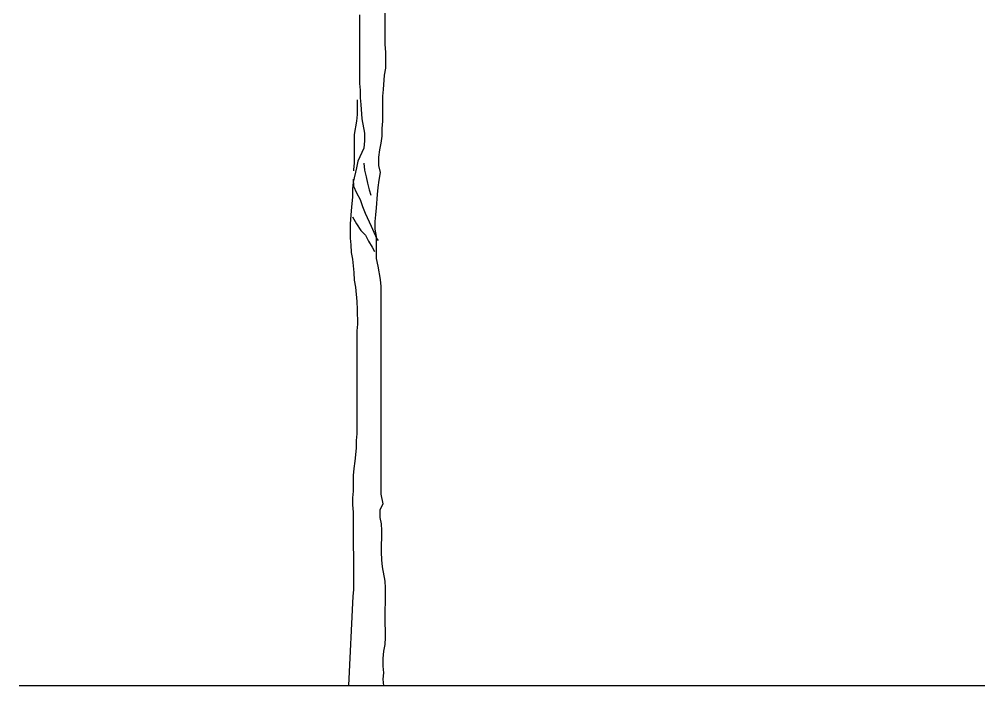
# Model space of a CAD drawing. Header units: metres. Extents: x -0.9 to 19.5, y 0 to 10.1.
# Drawn here: x 0 to 5.14, y 0 to 3.57 of the extents above; entities that cross this region are included whole.
import ezdxf

# ---------------------------------------------------------------- set-up
doc = ezdxf.new("R2010")
doc.units = ezdxf.units.M
doc.layers.add('ceco.net 89', color=7, linetype='Continuous')

msp = doc.modelspace()

# ---------------------------------------------------------------- linework, layer by layer
at = {"layer": 'ceco.net 89'}
msp.add_line((0, 0), (17.5078, 0), dxfattribs=at)
for points in [[(1.9545, -0.0014), (1.9512, 0.0338), (1.9544, 0.0691), (1.9512, 0.1043), (1.9511, 0.1459), (1.9543, 0.1844), (1.9607, 0.2196), (1.9638, 0.2581), (1.9638, 0.2965), (1.9606, 0.3317), (1.9605, 0.4086), (1.9637, 0.4438), (1.9636, 0.5239), (1.9604, 0.5591), (1.9475, 0.636), (1.9442, 0.6744), (1.941, 0.716), (1.941, 0.7545), (1.9441, 0.7929), (1.9441, 0.8313), (1.9409, 0.8665), (1.9344, 0.9018), (1.9344, 0.9434), (1.9504, 0.9754), (1.9407, 1.0267), (1.9401, 2.1392), (1.9369, 2.1776), (1.924, 2.2481), (1.9144, 2.2897), (1.9143, 2.4082), (1.9078, 2.4466), (1.9078, 2.4883), (1.911, 2.5235), (1.9141, 2.5619), (1.9205, 2.6324), (1.9236, 2.6708), (1.93, 2.7093), (1.9364, 2.7509), (1.9267, 2.7893), (1.9267, 2.8342), (1.9331, 2.8726), (1.9394, 2.9079), (1.9458, 2.9463), (1.9458, 2.9879), (1.9489, 3.0264), (1.9488, 3.1609), (1.952, 3.1961), (1.9583, 3.273), (1.9647, 3.3114), (1.9646, 3.3947), (1.9614, 3.4395), (1.9611, 3.7214)], [(1.8235, 3.5963), (1.8238, 3.228), (1.8271, 3.1928), (1.8271, 3.1512), (1.8303, 3.1159), (1.8368, 3.0391), (1.8497, 2.9622), (1.8497, 2.9206), (1.8466, 2.8821), (1.8146, 2.8117), (1.8082, 2.7764), (1.7891, 2.6995), (1.7859, 2.6611), (1.786, 2.6195), (1.7828, 2.5842), (1.7796, 2.5458), (1.7733, 2.4753), (1.7734, 2.3985), (1.7766, 2.3632), (1.7798, 2.3216), (1.7863, 2.2864), (1.7927, 2.2159), (1.796, 2.1743), (1.8024, 2.1359), (1.8089, 2.059), (1.8121, 2.0174), (1.8122, 1.9373), (1.809, 1.9021), (1.8091, 1.35), (1.8059, 1.3148), (1.806, 1.2732), (1.7996, 1.2027), (1.7933, 1.1643), (1.7901, 1.1258), (1.7902, 1.0426), (1.787, 1.0073), (1.787, 0.9689), (1.7903, 0.9305), (1.7907, 0.5141), (1.7875, 0.4789), (1.7653, 0)], [(1.8111, 3.1415), (1.8112, 3.0615), (1.808, 3.0262), (1.7953, 2.9558), (1.7954, 2.802), (1.7922, 2.7668), (1.7922, 2.7604)], [(1.8466, 2.8021), (1.8499, 2.7636), (1.8595, 2.7284), (1.866, 2.6932), (1.8756, 2.658), (1.8852, 2.6292)], [(1.7891, 2.7156), (1.7923, 2.6771), (1.8084, 2.6419), (1.8276, 2.6067), (1.8405, 2.5683), (1.8533, 2.5331), (1.8854, 2.4626), (1.9014, 2.4306), (1.9175, 2.3954), (1.9239, 2.3858)], [(1.7861, 2.5138), (1.8085, 2.4754), (1.831, 2.4402), (1.8566, 2.4146), (1.8727, 2.3825), (1.8919, 2.3505), (1.9047, 2.3281)]]:
    msp.add_lwpolyline(points, dxfattribs=at)

doc.saveas('drawing.dxf')
